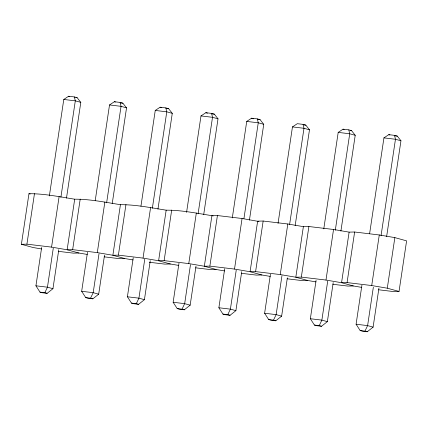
<?xml version="1.0" encoding="UTF-8"?>
<svg xmlns="http://www.w3.org/2000/svg" width="428" height="428" viewBox="0 0 428 428"><rect width="100%" height="100%" fill="white"/><g stroke="black" fill="none" stroke-linecap="round" stroke-linejoin="round"><path stroke-width="0.64" d="M41.586 248.968L33.149 247.534L21.4 244.286L28.96 193.707C44.319 193.611 59.562 196.805 74.697 199.197C90.057 199.1 105.299 202.294 120.434 204.686C135.788 204.589 151.036 207.783 166.166 210.175C181.526 210.078 196.768 213.272 211.903 215.664L213.139 216.006M21.4 244.286L26.916 244.163L34.475 193.59M58.78 249.717L52.949 288.702L47.112 293.335L42.297 292.757L40.002 292.126L35.931 285.802L41.66 247.475M49.364 195.938L63.783 99.462L68.624 96.241L74.386 96.937L77.136 97.691L80.801 102.362L66.479 198.175M26.916 244.163L51.563 247.122L59.123 196.543M53.281 248.197L47.455 287.188L44.817 292.704L40.002 292.126M60.888 197.319L75.307 100.842L74.386 96.937M74.697 199.197L67.137 249.775L78.886 253.023L87.323 254.457M51.563 247.122L67.137 249.775L72.653 249.652L80.213 199.074M104.512 255.206L98.686 294.191L92.844 298.824L88.034 298.246L85.739 297.615L81.668 291.291L87.494 252.306M95.198 200.764L109.52 104.951L114.362 101.73L120.124 102.426L122.873 103.18L126.538 107.851L112.216 203.664M72.653 249.652L97.3 252.611L104.86 202.032M99.018 253.686L93.192 292.677L90.549 298.193L85.739 297.615M106.626 202.808L121.044 106.331L120.124 102.426M120.434 204.686L112.874 255.265L124.623 258.507L133.06 259.946M97.3 252.611L112.874 255.265L118.39 255.142L125.95 204.563M150.249 260.695L144.423 299.68L138.581 304.313L133.771 303.736L131.476 303.104L127.405 296.781L133.231 257.795M140.935 206.253L155.252 110.44L160.099 107.219L165.861 107.909L168.605 108.669L172.275 113.34L157.953 209.153M118.39 255.142L143.038 258.1L150.592 207.521M144.755 259.175L138.929 298.161L136.286 303.682L131.476 303.104M152.357 208.297L166.776 111.82L165.861 107.909M166.166 210.175L158.606 260.754L170.36 263.996L178.797 265.435M143.038 258.1L158.606 260.754L164.127 260.631L171.687 210.052M195.987 266.184L190.16 305.169L184.318 309.802L179.503 309.225L177.213 308.593L173.142 302.27L178.968 263.284M186.571 212.4L200.989 115.929L205.836 112.708L211.598 113.399L214.342 114.158L218.007 118.829L203.691 214.642M164.127 260.631L188.769 263.589L196.329 213.01M190.492 264.665L184.666 303.65L182.023 309.171L177.213 308.593M198.094 213.786L212.513 117.309L211.598 113.399M188.769 263.589L204.343 266.243L209.864 266.12L217.419 215.541L242.066 218.499L258.876 221.495M241.724 271.673L235.898 310.658L230.055 315.292L225.24 314.714L222.945 314.077L218.879 307.759L224.705 268.773M232.308 217.889L246.726 121.418L251.573 118.198L257.335 118.888L260.08 119.647L263.744 124.318L249.428 220.131M209.864 266.12L234.507 269.078L242.066 218.499M236.229 270.154L230.403 309.139L227.76 314.655L222.945 314.077M243.933 218.612L258.25 122.799L257.335 118.888M234.507 269.078L250.08 271.732L255.596 271.609L263.156 221.03L287.803 223.988L303.377 226.642L308.893 226.519L333.54 229.478L349.114 232.131L354.63 232.008L379.278 234.967L394.851 237.62L406.6 240.862L399.04 291.441L393.525 291.564L378.609 289.772M287.359 277.82L281.635 316.148L275.793 320.781L270.978 320.203L268.682 319.566L264.616 313.248L270.442 274.262M278.045 223.379L292.463 126.902L297.305 123.687L303.067 124.377L305.817 125.137L309.481 129.802L295.16 225.62M255.596 271.609L280.244 274.567L287.803 223.988M281.966 275.643L276.14 314.628L273.497 320.144L268.682 319.566M289.569 224.764L303.987 128.288L303.067 124.377M303.377 226.642L295.818 277.221L307.566 280.463L316.003 281.902M280.244 274.567L295.818 277.221L301.333 277.098L308.893 226.519M333.198 282.646L327.367 321.637L321.53 326.27L316.715 325.692L314.42 325.055L310.348 318.737L316.078 280.41M323.782 228.868L338.2 132.391L343.042 129.176L348.804 129.866L351.554 130.626L355.219 135.291L340.897 231.109M301.333 277.098L325.981 280.056L333.54 229.478M327.698 281.132L321.872 320.117L319.235 325.633L314.42 325.055M335.306 230.253L349.724 133.777L348.804 129.866M349.114 232.131L341.555 282.71L353.303 285.952L361.74 287.391M325.981 280.056L341.555 282.71L347.071 282.587L354.63 232.008M378.93 288.135L373.104 327.126L367.261 331.759L362.452 331.181L360.157 330.544L356.085 324.226L361.911 285.235M369.615 233.693L383.937 137.88L388.779 134.665L394.541 135.355L397.291 136.115L400.956 140.78L386.634 236.593M347.071 282.587L371.718 285.546L379.278 234.967M373.339 287.279L367.609 325.606L364.966 331.122L360.157 330.544M381.043 235.737L395.461 139.266L394.541 135.355M399.04 291.441L387.292 288.199L394.851 237.62M217.419 215.541L211.903 215.664L204.343 266.243L216.097 269.485L224.534 270.924M263.156 221.03L257.64 221.153L250.08 271.732L261.834 274.974L270.266 276.413M78.886 253.023L73.37 253.141L58.454 251.354M124.623 258.507L119.107 258.63L104.191 256.843M170.36 263.996L164.844 264.119L149.276 262.252M216.097 269.485L210.581 269.608L195.66 267.821M261.834 274.974L256.313 275.097L241.397 273.31M307.566 280.463L302.05 280.586L287.135 278.794M353.303 285.952L347.787 286.075L332.872 284.283M75.852 97.541L77.136 97.691M120.311 102.875L122.873 103.18M166.048 108.364L168.605 108.669M211.785 113.853L214.342 114.158M258.159 119.417L260.08 119.647M303.896 124.906L305.817 125.137M350.27 130.47L351.554 130.626M394.728 135.804L397.291 136.115M63.783 99.462L75.307 100.842L80.801 102.362M109.52 104.951L121.044 106.331L126.538 107.851M155.252 110.44L166.776 111.82L172.275 113.34M200.989 115.929L212.513 117.309L218.007 118.829M246.726 121.418L258.25 122.799L263.744 124.318M292.463 126.902L303.987 128.288L309.481 129.802M338.2 132.391L349.724 133.777L355.219 135.291M383.937 137.88L395.461 139.266L400.956 140.78M35.931 285.802L47.455 287.188L52.949 288.702M81.668 291.291L93.192 292.677L98.686 294.191M127.405 296.781L138.929 298.161L144.423 299.68M173.142 302.27L184.666 303.65L190.16 305.169M218.879 307.759L230.403 309.139L235.898 310.658M264.616 313.248L276.14 314.628L281.635 316.148M310.348 318.737L321.872 320.117L327.367 321.637M356.085 324.226L367.609 325.606L373.104 327.126M371.718 285.546L387.292 288.199M388.779 134.665L389.876 134.97M343.042 129.176L344.144 129.481M251.573 118.198L253.767 118.802M205.836 112.708L207.484 113.163M160.099 107.219L161.747 107.674M114.362 101.73L115.458 102.035M68.624 96.241L69.727 96.546M28.96 193.707L30.195 194.05M364.966 331.122L367.261 331.759M319.235 325.633L321.53 326.27M273.497 320.144L275.793 320.781M227.76 314.655L230.055 315.292M182.023 309.171L184.318 309.802M136.286 303.682L138.581 304.313M90.549 298.193L92.844 298.824M44.817 292.704L47.112 293.335"/></g></svg>
